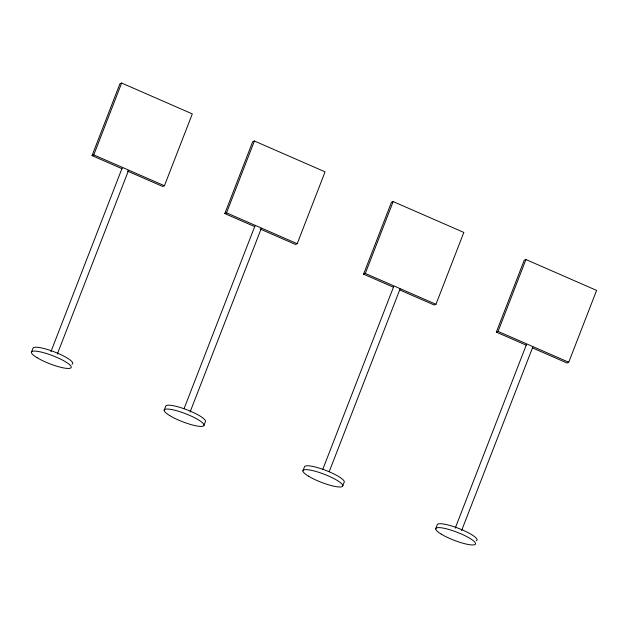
<?xml version="1.0" encoding="UTF-8"?>
<svg xmlns="http://www.w3.org/2000/svg" width="628" height="628" viewBox="0 0 628 628"><rect width="100%" height="100%" fill="white"/><g stroke="black" fill="none" stroke-linecap="round" stroke-linejoin="round"><path stroke-width="0.94" d="M122.068 168.728L92.049 155.618L119.917 83.767L121.636 83.037L192.301 113.896L164.434 185.747L162.715 186.469L127.382 171.044M92.049 155.618L93.768 154.896L121.636 83.037M31.4 352.308L32.899 348.438A21.321 4.286 21.2 0 1 55.837 352.481A21.321 4.286 21.2 0 1 71.985 364.264M50.931 351.672L122.162 168.029M57.321 354.059L128.552 170.416M254.835 226.684L224.816 213.583L252.684 141.732L254.403 141.002L325.069 171.852L297.201 243.703L295.482 244.433L260.149 229.008M224.816 213.583L226.527 212.853L254.403 141.002M164.167 410.272L165.666 406.395A21.321 4.286 21.2 0 1 186.006 409.432A21.321 4.286 21.2 0 1 205.529 421.325L204.029 425.203M184.051 408.718L254.929 225.986M190.08 412.023L261.311 228.38M393.599 287.271L363.581 274.161L391.448 202.31L393.167 201.58L463.833 232.431L435.965 304.29L434.246 305.012L399.8 289.971M363.581 274.161L365.3 273.439L393.167 201.58M302.931 470.851L304.431 466.973A21.321 4.286 21.2 0 1 324.77 470.011A21.321 4.286 21.2 0 1 344.293 481.911L342.794 485.782M322.816 469.297L393.693 286.572M329.205 471.691L400.075 288.959M526.366 345.227L496.348 332.126L524.215 260.267L525.934 259.545L596.6 290.395L568.733 362.246L567.013 362.976L532.56 347.936M496.348 332.126L498.059 331.396L525.934 259.545M435.699 528.807L437.198 524.937A21.321 4.286 21.2 0 1 460.136 528.98A21.321 4.286 21.2 0 1 476.275 540.763M455.229 528.172L526.46 344.529M461.611 530.566L532.842 346.923M93.768 154.896L164.434 185.747M226.527 212.853L297.201 243.703M365.3 273.439L435.965 304.29M498.059 331.396L568.733 362.246M36.95 357.63A21.321 4.286 21.2 0 0 70.477 368.134A21.321 4.286 21.2 0 0 46.566 353.556A21.321 4.286 21.2 0 0 36.95 357.63M169.717 415.587A21.321 4.286 21.2 0 0 203.244 426.098A21.321 4.286 21.2 0 0 179.325 411.521A21.321 4.286 21.2 0 0 169.717 415.587M441.249 534.13A21.321 4.286 21.2 0 0 474.776 544.633A21.321 4.286 21.2 0 0 450.857 530.063A21.321 4.286 21.2 0 0 441.249 534.13M308.481 476.173A21.321 4.286 21.2 0 0 342.009 486.676A21.321 4.286 21.2 0 0 318.098 472.099A21.321 4.286 21.2 0 0 308.481 476.173"/></g></svg>
